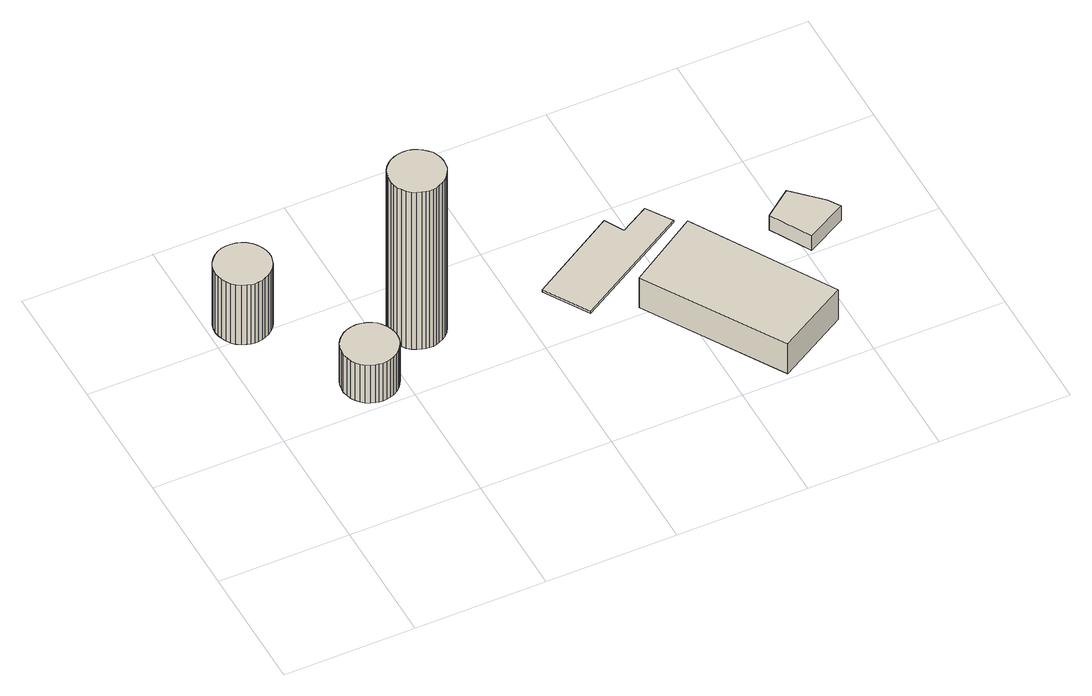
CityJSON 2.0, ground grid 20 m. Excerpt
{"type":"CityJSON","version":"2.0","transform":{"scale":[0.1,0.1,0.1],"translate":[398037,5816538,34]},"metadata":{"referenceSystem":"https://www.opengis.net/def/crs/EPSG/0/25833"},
"CityObjects":{
"building1":{"type":"Building","attributes":{"Gemeindeschluessel":"11000011","BezugspunktDach":"2200","function":"31001_2500","measuredHeight":11.53,"storeysAboveGround":2},"address":[{"country":"Germany","locality":"Berlin","thoroughfareNumber":"42 (75)","thoroughfareName":"Köpenicker Chaussee"}],"geometry":[{"type":"Solid","lod":"1","boundaries":[[[[0,1,2,3,4,5,6,7,8,9,10,11,12,13,14,15,16,17,18,19,20,21,22,23,24,25,26,27,28,29,30,31,32,33,34,35]],[[36,37,38,39,40,41,42,43,44,45,46,47,48,49,50,51,52,53,54,55,56,57,58,59,60,61,62,63,64,65,66,67,68,69,70,71]],[[36,71,35,34]],[[37,36,34,33]],[[38,37,33,32]],[[39,38,32,31]],[[40,39,31,30]],[[41,40,30,29]],[[42,41,29,28]],[[43,42,28,27]],[[44,43,27,26]],[[45,44,26,25]],[[46,45,25,24]],[[47,46,24,23]],[[48,47,23,22]],[[49,48,22,21]],[[50,49,21,20]],[[51,50,20,19]],[[52,51,19,18]],[[53,52,18,17]],[[54,53,17,16]],[[55,54,16,15]],[[56,55,15,14]],[[57,56,14,13]],[[58,57,13,12]],[[59,58,12,11]],[[60,59,11,10]],[[61,60,10,9]],[[62,61,9,8]],[[63,62,8,7]],[[64,63,7,6]],[[65,64,6,5]],[[66,65,5,4]],[[67,66,4,3]],[[68,67,3,2]],[[69,68,2,1]],[[70,69,1,0]],[[71,70,0,35]]]]}]},
"building2":{"type":"Building","attributes":{"Gemeindeschluessel":"11000011","BezugspunktDach":"2200","function":"31001_2500","measuredHeight":7.36,"storeysAboveGround":2},"address":[{"country":"Germany","locality":"Berlin","thoroughfareNumber":"42 (76)","thoroughfareName":"Köpenicker Chaussee"}],"geometry":[{"type":"Solid","lod":"1","boundaries":[[[[72,73,74,75,76,77,78,79,80,81,82,83,84,85,86,87,88,89,90,91,92,93,94,95,96,97,98,99,100,101,102,103,104,105,106,107]],[[108,109,110,111,112,113,114,115,116,117,118,119,120,121,122,123,124,125,126,127,128,129,130,131,132,133,134,135,136,137,138,139,140,141,142,143]],[[108,143,107,106]],[[109,108,106,105]],[[110,109,105,104]],[[111,110,104,103]],[[112,111,103,102]],[[113,112,102,101]],[[114,113,101,100]],[[115,114,100,99]],[[116,115,99,98]],[[117,116,98,97]],[[118,117,97,96]],[[119,118,96,95]],[[120,119,95,94]],[[121,120,94,93]],[[122,121,93,92]],[[123,122,92,91]],[[124,123,91,90]],[[125,124,90,89]],[[126,125,89,88]],[[127,126,88,87]],[[128,127,87,86]],[[129,128,86,85]],[[130,129,85,84]],[[131,130,84,83]],[[132,131,83,82]],[[133,132,82,81]],[[134,133,81,80]],[[135,134,80,79]],[[136,135,79,78]],[[137,136,78,77]],[[138,137,77,76]],[[139,138,76,75]],[[140,139,75,74]],[[141,140,74,73]],[[142,141,73,72]],[[143,142,72,107]]]]}]},
"building3":{"type":"Building","attributes":{"Gemeindeschluessel":"11000011","BezugspunktDach":"2200","function":"31001_2500","measuredHeight":30.5,"storeysAboveGround":2},"address":[{"country":"Germany","locality":"Berlin","thoroughfareNumber":"42 (73)","thoroughfareName":"Köpenicker Chaussee"}],"geometry":[{"type":"Solid","lod":"1","boundaries":[[[[144,145,146,147,148,149,150,151,152,153,154,155,156,157,158,159,160,161,162,163,164,165,166,167,168,169,170,171,172,173,174,175,176,177,178,179,180]],[[181,182,183,184,185,186,187,188,189,190,191,192,193,194,195,196,197,198,199,200,201,202,203,204,205,206,207,208,209,210,211,212,213,214,215,216,217]],[[181,217,180,179]],[[182,181,179,178]],[[183,182,178,177]],[[184,183,177,176]],[[185,184,176,175]],[[186,185,175,174]],[[187,186,174,173]],[[188,187,173,172]],[[189,188,172,171]],[[190,189,171,170]],[[191,190,170,169]],[[192,191,169,168]],[[193,192,168,167]],[[194,193,167,166]],[[195,194,166,165]],[[196,195,165,164]],[[197,196,164,163]],[[198,197,163,162]],[[199,198,162,161]],[[200,199,161,160]],[[201,200,160,159]],[[202,201,159,158]],[[203,202,158,157]],[[204,203,157,156]],[[205,204,156,155]],[[206,205,155,154]],[[207,206,154,153]],[[208,207,153,152]],[[209,208,152,151]],[[210,209,151,150]],[[211,210,150,149]],[[212,211,149,148]],[[213,212,148,147]],[[214,213,147,146]],[[215,214,146,145]],[[216,215,145,144]],[[217,216,144,180]]]]}]},
"building4":{"type":"Building","attributes":{"Gemeindeschluessel":"11000011","BezugspunktDach":"2200","function":"31001_2200","measuredHeight":0.399,"storeysAboveGround":1},"address":[{"country":"Germany","locality":"Berlin","thoroughfareNumber":"42 (59)","thoroughfareName":"Köpenicker Chaussee"}],"geometry":[{"type":"Solid","lod":"1","boundaries":[[[[218,219,220,221,222,223]],[[224,225,226,227,228,229]],[[224,229,223,222]],[[225,224,222,221]],[[226,225,221,220]],[[227,226,220,219]],[[228,227,219,218]],[[229,228,218,223]]]]}]},
"building5":{"type":"Building","attributes":{"Gemeindeschluessel":"11000011","BezugspunktDach":"2200","function":"31001_2140","measuredHeight":5.83,"storeysAboveGround":1},"address":[{"country":"Germany","locality":"Berlin","thoroughfareNumber":"42 (57)","thoroughfareName":"Köpenicker Chaussee"}],"geometry":[{"type":"Solid","lod":"1","boundaries":[[[[230,231,232,233]],[[234,235,236,237]],[[234,237,233,232]],[[235,234,232,231]],[[236,235,231,230]],[[237,236,230,233]]]]}]},
"building6":{"type":"Building","attributes":{"Gemeindeschluessel":"11000011","BezugspunktDach":"2200","function":"31001_2200","measuredHeight":2.86,"storeysAboveGround":1},"address":[{"country":"Germany","locality":"Berlin","thoroughfareNumber":"42 (58)","thoroughfareName":"Köpenicker Chaussee"}],"geometry":[{"type":"Solid","lod":"1","boundaries":[[[[238,239,240,241,242]],[[243,244,245,246,247]],[[243,247,242,241]],[[244,243,241,240]],[[245,244,240,239]],[[246,245,239,238]],[[247,246,238,242]]]]}]}
},
"vertices":[
[10,420,123],[12,413,123],[15,406,123],[19,400,123],[24,395,123],[31,391,123],[38,388,123],[43,386,123],[49,385,123],[55,386,123],[61,387,123],[66,389,123],[73,392,123],[79,397,123],[84,402,123],[88,408,123],[90,415,123],[92,423,123],[92,430,123],[91,437,123],[88,444,123],[84,451,123],[80,456,123],[74,461,123],[67,465,123],[60,467,123],[53,468,123],[46,468,123],[38,467,123],[31,464,123],[25,460,123],[20,455,123],[15,449,123],[12,442,123],[10,435,123],[9,427,123],[10,435,8],[12,442,8],[15,449,8],[20,455,8],[25,460,8],[31,464,8],[38,467,8],[46,468,8],[53,468,8],[60,467,8],[67,465,8],[74,461,8],[80,456,8],[84,451,8],[88,444,8],[91,437,8],[92,430,8],[92,423,8],[90,415,8],[88,408,8],[84,402,8],[79,397,8],[73,392,8],[66,389,8],[61,387,8],[55,386,8],[49,385,8],[43,386,8],[38,388,8],[31,391,8],[24,395,8],[19,400,8],[15,406,8],[12,413,8],[10,420,8],[9,427,8],
[116,239,81],[118,232,81],[122,226,81],[127,220,81],[132,215,81],[139,212,81],[145,210,81],[150,209,81],[156,208,81],[162,209,81],[168,210,81],[174,212,81],[180,216,81],[186,221,81],[190,226,81],[194,233,81],[196,240,81],[197,247,81],[197,255,81],[195,262,81],[192,269,81],[188,275,81],[183,281,81],[177,285,81],[170,288,81],[163,290,81],[156,291,81],[148,290,81],[141,288,81],[134,285,81],[128,280,81],[123,275,81],[119,269,81],[116,262,81],[115,254,81],[114,247,81],[115,254,8],[116,262,8],[119,269,8],[123,275,8],[128,280,8],[134,285,8],[141,288,8],[148,290,8],[156,291,8],[163,290,8],[170,288,8],[177,285,8],[183,281,8],[188,275,8],[192,269,8],[195,262,8],[197,255,8],[197,247,8],[196,240,8],[194,233,8],[190,226,8],[186,221,8],[180,216,8],[174,212,8],[168,210,8],[162,209,8],[156,208,8],[150,209,8],[145,210,8],[139,212,8],[132,215,8],[127,220,8],[122,226,8],[118,232,8],[116,239,8],[114,247,8],
[219,303,313],[221,296,313],[225,290,313],[229,284,313],[235,279,313],[241,276,313],[248,273,313],[253,272,313],[258,271,313],[264,271,313],[269,272,313],[274,274,313],[281,277,313],[287,281,313],[292,287,313],[296,293,313],[299,299,313],[300,306,313],[301,314,313],[300,321,313],[298,328,313],[295,335,313],[290,340,313],[285,345,313],[279,349,313],[272,352,313],[265,354,313],[258,354,313],[250,353,313],[244,351,313],[237,348,313],[231,343,313],[226,338,313],[222,332,313],[220,325,313],[218,318,313],[218,310,313],[218,318,8],[220,325,8],[222,332,8],[226,338,8],[231,343,8],[237,348,8],[244,351,8],[250,353,8],[258,354,8],[265,354,8],[272,352,8],[279,349,8],[285,345,8],[290,340,8],[295,335,8],[298,328,8],[300,321,8],[301,314,8],[300,306,8],[299,299,8],[296,293,8],[292,287,8],[287,281,8],[281,277,8],[274,274,8],[269,272,8],[264,271,8],[258,271,8],[253,272,8],[248,273,8],[241,276,8],[235,279,8],[229,284,8],[225,290,8],[221,296,8],[219,303,8],[218,310,8],
[484,231,12],[663,337,12],[638,375,12],[594,350,12],[578,379,12],[443,298,12],[578,379,8],[594,350,8],[638,375,8],[663,337,8],[484,231,8],[443,298,8],
[673,8,66],[781,70,66],[656,280,66],[548,212,66],[656,280,8],[781,70,8],[673,8,8],[548,212,8],
[808,206,35],[870,239,35],[858,258,35],[816,299,35],[774,267,35],[816,299,7],[858,258,7],[870,239,7],[808,206,7],[774,267,7]
]}
